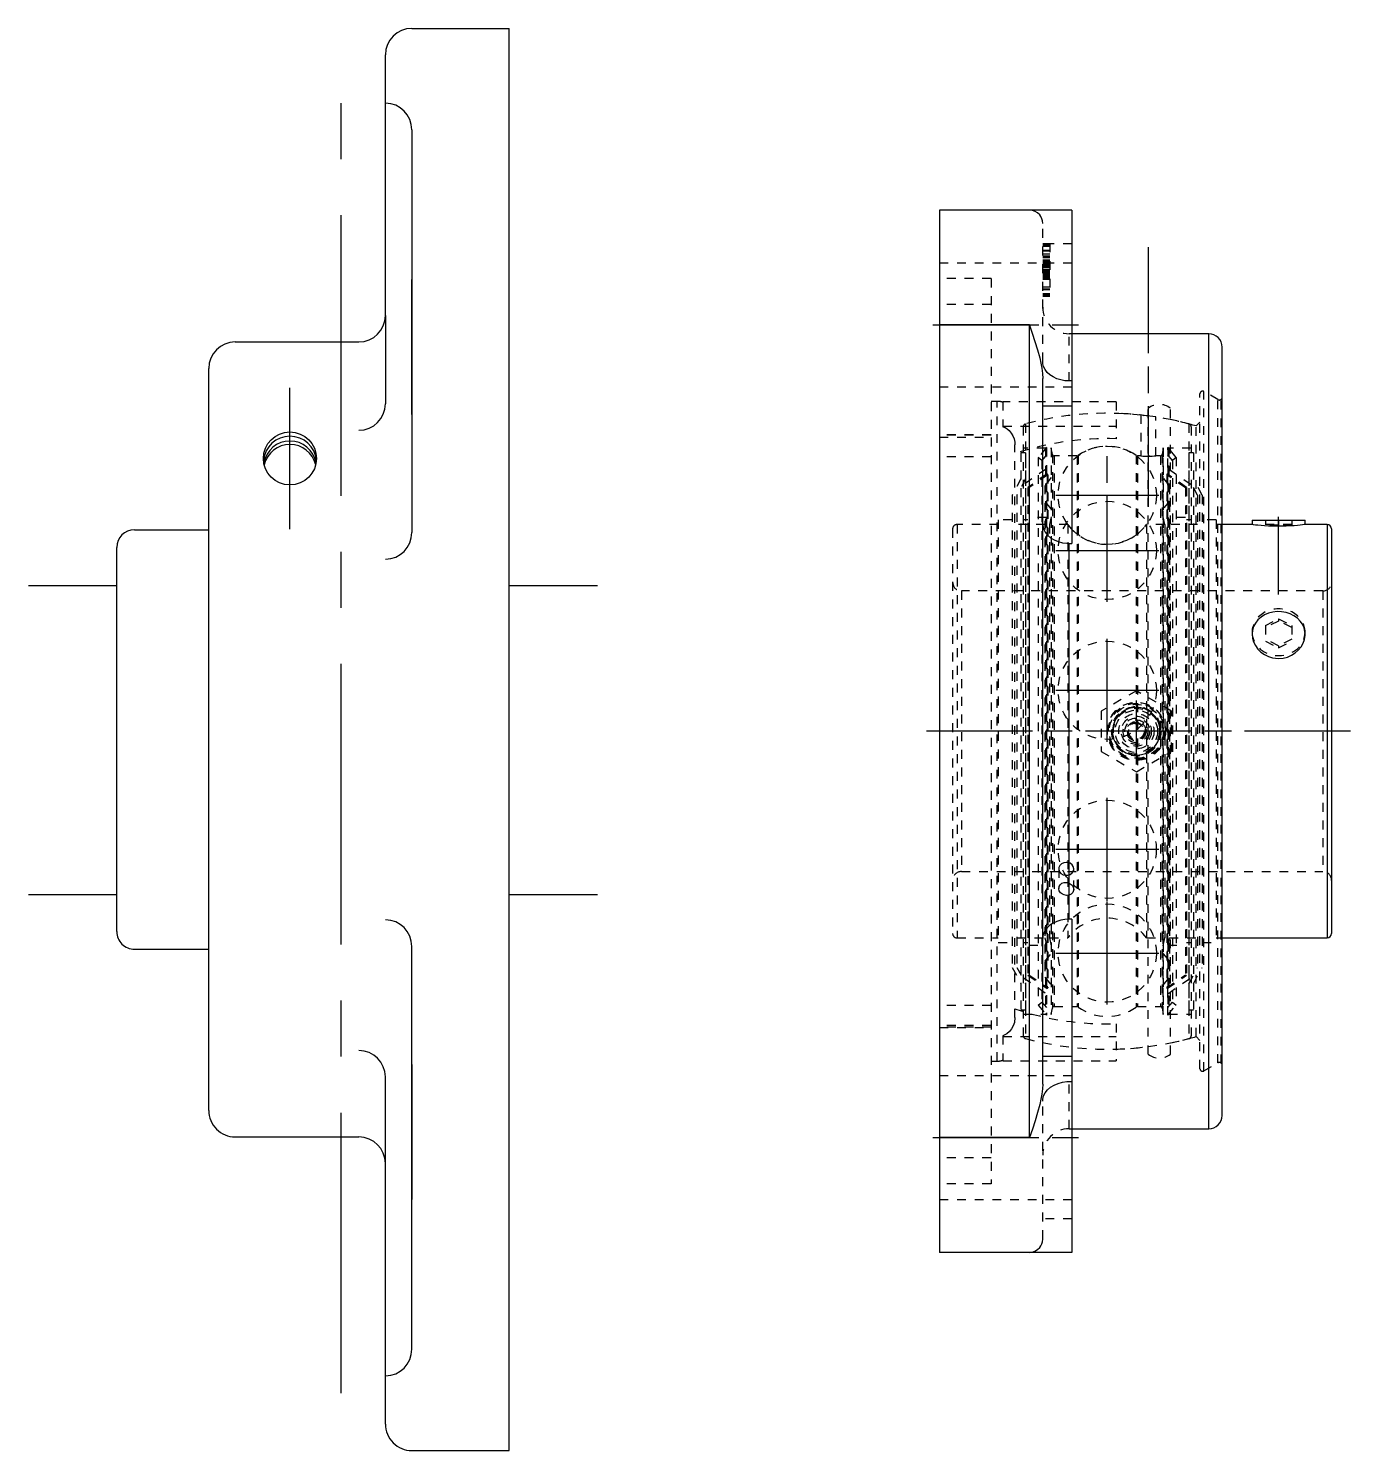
# Model space of a CAD drawing. Header units: millimetres. Extents: x 150937 to 394412, y 327166 to 584759.
# Drawn here: x 225030.4 to 225180, y 438273.7 to 438434.7 of the extents above; entities that cross this region are included whole.
import ezdxf

# ---------------------------------------------------------------- set-up
doc = ezdxf.new("R2010")
doc.units = ezdxf.units.MM
for name, pattern in [('AM_ISO08W050', [18, 12, -1.5, 3, -1.5]), ('CENTER', [50.8, 31.75, -6.35, 6.35, -6.35]), ('Dashed', [2, 1, -1])]:
    doc.linetypes.add(name, pattern=pattern)
for name, color, linetype in [('205', 7, 'Continuous'), ('AM_4', 3, 'Continuous'), ('AM_7', 4, 'AM_ISO08W050')]:
    doc.layers.add(name, color=color, linetype=linetype)
for name, color, linetype, lineweight in [('AM_0', 7, 'Continuous', 30), ('AM_6', 7, 'Continuous', 30), ('AM_9', 6, 'Dashed', 25)]:
    doc.layers.add(name, color=color, linetype=linetype, lineweight=lineweight)
doc.styles.get("Standard").update_dxf_attribs({"font": 'arial.ttf'})

# ---------------------------------------------------------------- blocks, each defined once
blk = doc.blocks.new('ss')
at = {"layer": '205', "color": 7, "linetype": 'Continuous'}
for p, q in [((19591.88, 1873.95), (19591.88, 1863.95)), ((19626.88, 1873.95), (19626.88, 1863.95)), ((19591.88, 1819.55), (19591.88, 1809.55)), ((19626.88, 1819.55), (19626.88, 1809.55))]:
    blk.add_line(p, q, dxfattribs=at)
at = {"layer": '205'}
for p, q in [((19689.78, 1863.95), (19528.78, 1863.95)), ((19528.78, 1852.95), (19528.78, 1863.95)), ((19689.78, 1852.95), (19689.78, 1863.95)), ((19540.25, 1852.95), (19585.86, 1852.95)), ((19572.49, 1852.95), (19557.19, 1852.95)), ((19678.32, 1852.95), (19632.7, 1852.95)), ((19646.08, 1852.95), (19661.37, 1852.95)), ((19561.28, 1849.95), (19531.78, 1849.95)), ((19561.28, 1849.95), (19571.28, 1849.95)), ((19657.49, 1849.95), (19647.49, 1849.95)), ((19686.78, 1849.95), (19657.28, 1849.95)), ((19564.28, 1832.95), (19564.28, 1846.95)), ((19654.28, 1832.95), (19654.28, 1846.95)), ((19651.28, 1829.95), (19567.28, 1829.95)), ((19585.53, 1821.55), (19585.53, 1829.95)), ((19633.03, 1821.55), (19633.03, 1829.95)), ((19631.03, 1819.55), (19587.53, 1819.55))]:
    blk.add_line(p, q, dxfattribs=at)
at = {"layer": '205', "color": 1, "linetype": 'CENTER'}
for p, q in [((19683.28, 1844.95), (19535.28, 1844.95)), ((19585.46, 1839.15), (19569.46, 1839.15))]:
    blk.add_line(p, q, dxfattribs=at)
at = {"layer": '205'}
blk.add_circle((19577.46, 1839.15), 3, dxfattribs=at)
for centre, radius, start, end in [((19531.78, 1852.95), 3, 180, 270), ((19540.25, 1849.95), 3, 90, 180), ((19585.86, 1849.95), 3, 0, 90), ((19632.7, 1849.95), 3, 90, 180), ((19678.32, 1849.95), 3, 0, 90), ((19686.78, 1852.95), 3, 270, 0), ((19561.28, 1846.95), 3, 0, 90), ((19571.28, 1846.95), 3, 0, 90), ((19647.49, 1846.95), 3, 90, 180), ((19657.28, 1846.95), 3, 90, 180), ((19577.95, 1839.15), 3, 94.6253, 265.3747), ((19578.49, 1839.15), 3, 99.9059, 260.0941), ((19578.88, 1839.15), 3, 103.6826, 256.3174), ((19567.28, 1832.95), 3, 180, 270), ((19651.28, 1832.95), 3, 270, 0), ((19587.53, 1821.55), 2, 180, 270), ((19631.03, 1821.55), 2, 270, 0)]:
    blk.add_arc(centre, radius, start, end, dxfattribs=at)
blk = doc.blocks.new('1_317572429191111253451_0_in_SKF_UCF_207_20_0')
at = {"layer": 'AM_7'}
for p, q in [((19, -30.95), (19, -19.28)), ((13.17, -25.11), (24.83, -25.11))]:
    blk.add_line(p, q, dxfattribs=at)
at = {"layer": 'AM_9'}
blk.add_circle((19, -25.11), 5.56, dxfattribs=at)
at = {"layer": 'AM_6'}
for tag, p, flags in [('NB', (29.83, -19.28), 8), ('NN', (29.83, -19.78), 8), ('NT', (29.83, -20.28), 8), ('NBSYN', (29.83, -20.78), 8), ('LINA', (29.83, -21.28), 8), ('CATALOG', (29.83, -21.78), 8), ('DD', (29.83, -22.28), 8), ('D', (29.83, -22.78), 8), ('C', (29.83, -23.78), 8), ('B', (29.83, -23.28), 8), ('PITCH', (29.83, -24.28), 8), ('DW', (29.83, -24.78), 8), ('FO', (29.83, -25.28), 8), ('DESIGN', (29.83, -25.78), 8), ('COMPANY', (29.83, -26.28), 8), ('PSOL_0', (29.83, -26.78), 9), ('PSOL_1', (29.83, -27.28), 9), ('PSOL_2', (29.83, -27.78), 9)]:
    blk.add_attdef(tag, p, '', height=0.5, dxfattribs=dict(at, flags=flags))
blk = doc.blocks.new('2_317572429191111253452_0_in_SKF_UCF_207_20_0')
at = {"layer": 'AM_7'}
for p, q in [((19, -19.1963), (19, -7.5287)), ((13.1662, -13.3625), (24.8338, -13.3625))]:
    blk.add_line(p, q, dxfattribs=at)
at = {"layer": 'AM_9'}
blk.add_circle((19, -13.3625), 5.556, dxfattribs=at)
at = {"layer": 'AM_6'}
for tag, p, flags in [('NB', (29.8338, -7.5287), 8), ('NN', (29.8338, -8.0287), 8), ('NT', (29.8338, -8.5287), 8), ('CATALOG', (29.8338, -10.0287), 8), ('NBSYN', (29.8338, -9.0287), 8), ('LINA', (29.8338, -9.5287), 8), ('DD', (29.8338, -10.5287), 8), ('D', (29.8338, -11.0287), 8), ('B', (29.8338, -11.5287), 8), ('C', (29.8338, -12.0287), 8), ('PITCH', (29.8338, -12.5287), 8), ('DW', (29.8338, -13.0287), 8), ('COMPANY', (29.8338, -14.5287), 8), ('FO', (29.8338, -13.5287), 8), ('DESIGN', (29.8338, -14.0287), 8), ('PSOL_0', (29.8338, -15.0287), 9), ('PSOL_1', (29.8338, -15.5287), 9), ('PSOL_2', (29.8338, -16.0287), 9)]:
    blk.add_attdef(tag, p, '', height=0.5, dxfattribs=dict(at, flags=flags))
blk = doc.blocks.new('3_317572429191111253453_0_in_SKF_UCF_207_20_0')
at = {"layer": 'AM_7'}
for p, q in [((19, -1.19), (19, 10.47)), ((13.17, 4.64), (24.83, 4.64))]:
    blk.add_line(p, q, dxfattribs=at)
at = {"layer": 'AM_9'}
blk.add_circle((19, 4.64), 5.56, dxfattribs=at)
at = {"layer": 'AM_6'}
for tag, p, flags in [('NB', (29.83, 10.47), 8), ('NN', (29.83, 9.97), 8), ('NT', (29.83, 9.47), 8), ('CATALOG', (29.83, 7.97), 8), ('NBSYN', (29.83, 8.97), 8), ('LINA', (29.83, 8.47), 8), ('C', (29.83, 5.97), 8), ('DD', (29.83, 7.47), 8), ('D', (29.83, 6.97), 8), ('B', (29.83, 6.47), 8), ('PITCH', (29.83, 5.47), 8), ('DW', (29.83, 4.97), 8), ('FO', (29.83, 4.47), 8), ('COMPANY', (29.83, 3.47), 8), ('DESIGN', (29.83, 3.97), 8), ('PSOL_0', (29.83, 2.97), 9), ('PSOL_1', (29.83, 2.47), 9), ('PSOL_2', (29.83, 1.97), 9)]:
    blk.add_attdef(tag, p, '', height=0.5, dxfattribs=dict(at, flags=flags))
blk = doc.blocks.new('4_317572429191111253454_0_in_SKF_UCF_207_20_0')
at = {"layer": 'AM_7'}
blk.add_line((13.17, 20.47), (24.83, 20.47), dxfattribs=at)
at = {"layer": 'AM_9'}
blk.add_circle((19, 20.47), 5.56, dxfattribs=at)
at = {"layer": 'AM_6'}
for tag, p, flags in [('NB', (29.83, 26.03), 8), ('NN', (29.83, 25.53), 8), ('NT', (29.83, 25.03), 8), ('NBSYN', (29.83, 24.53), 8), ('LINA', (29.83, 24.03), 8), ('CATALOG', (29.83, 23.53), 8), ('DD', (29.83, 23.03), 8), ('D', (29.83, 22.53), 8), ('C', (29.83, 21.53), 8), ('B', (29.83, 22.03), 8), ('PITCH', (29.83, 21.03), 8), ('DW', (29.83, 20.53), 8), ('COMPANY', (29.83, 19.03), 8), ('FO', (29.83, 20.03), 8), ('DESIGN', (29.83, 19.53), 8), ('PSOL_0', (29.83, 18.53), 9), ('PSOL_1', (29.83, 18.03), 9), ('PSOL_2', (29.83, 17.53), 9)]:
    blk.add_attdef(tag, p, '', height=0.5, dxfattribs=dict(at, flags=flags))
blk = doc.blocks.new('5_317572429191111253455_0_in_SKF_UCF_207_20_0')
at = {"layer": 'AM_7'}
for p, q in [((19, 14.64), (19, 32.56)), ((13.17, 26.72), (24.83, 26.72))]:
    blk.add_line(p, q, dxfattribs=at)
at = {"layer": 'AM_9'}
blk.add_circle((19, 26.72), 5.56, dxfattribs=at)
at = {"layer": 'AM_6'}
for tag, p, flags in [('NB', (29.83, 32.56), 8), ('NN', (29.83, 32.06), 8), ('NT', (29.83, 31.56), 8), ('NBSYN', (29.83, 31.06), 8), ('LINA', (29.83, 30.56), 8), ('CATALOG', (29.83, 30.06), 8), ('DD', (29.83, 29.56), 8), ('D', (29.83, 29.06), 8), ('B', (29.83, 28.56), 8), ('C', (29.83, 28.06), 8), ('PITCH', (29.83, 27.56), 8), ('DW', (29.83, 27.06), 8), ('COMPANY', (29.83, 25.56), 8), ('FO', (29.83, 26.56), 8), ('DESIGN', (29.83, 26.06), 8), ('PSOL_0', (29.83, 25.06), 9), ('PSOL_1', (29.83, 24.56), 9), ('PSOL_2', (29.83, 24.06), 9)]:
    blk.add_attdef(tag, p, '', height=0.5, dxfattribs=dict(at, flags=flags))
blk = doc.blocks.new('6_UC_207_20_bearing_0_in_SKF_UCF_207_20_0')
at = {"layer": 'AM_0'}
for p, q in [((35.4, 23.4), (32, 23.4)), ((35.4, 23.88), (35.4, 23.4)), ((35.4, 23.88), (41.4, 23.88)), ((43.9, 23.4), (41.39, 23.4)), ((41.4, 23.4), (41.4, 23.88)), ((44.4, 22.9), (44.4, -22.9)), ((32, -23.4), (43.9, -23.4))]:
    blk.add_line(p, q, dxfattribs=at)
blk.add_lwpolyline([(41.4, 23.4), (41.38, 23.4), (41.29, 23.39), (41.11, 23.36), (40.86, 23.34), (40.53, 23.3), (40.15, 23.27), (39.71, 23.24), (39.24, 23.22), (38.74, 23.21), (38.24, 23.21), (37.74, 23.22), (37.27, 23.23), (36.81, 23.26), (36.42, 23.29), (36.06, 23.32), (35.78, 23.35), (35.57, 23.38), (35.45, 23.39), (35.4, 23.4), (35.4, 23.4)], dxfattribs=at)
for centre, start, end in [((43.9, 22.9), 360, 90), ((43.9, -22.9), 270, 0)]:
    blk.add_arc(centre, 0.5, start, end, dxfattribs=at)
at = {"layer": 'AM_4'}
blk.add_line((43.9, 23.4), (43.9, -23.4), dxfattribs=at)
at = {"layer": 'AM_7'}
for p, q in [((23.64, 54.79), (23.64, 25.39)), ((38.4, 15.47), (38.4, 24.27))]:
    blk.add_line(p, q, dxfattribs=at)
at = {"layer": 'AM_9'}
for p, q in [((22.79, 35.8), (22.79, 31.17)), ((24.49, 35.58), (22.79, 35.8)), ((23.03, 35.77), (23.13, 35.76)), ((24.49, 31.17), (24.49, 35.58)), ((9.5, 34.47), (9.5, -34.47)), ((9.75, 34.79), (9.75, -34.79)), ((28.25, 34.79), (28.25, -34.79)), ((28.5, 34.47), (28.5, -34.47)), ((9.76, 31.52), (9.24, 31.52)), ((9.24, 31.52), (9.24, -31.52)), ((12.03, 32.04), (9.5, 32.04)), ((9.76, 31.52), (9.76, -31.52)), ((12.13, 32.11), (11.2, 31)), ((11.6, 30.66), (11.2, 31)), ((11.2, 31), (11.2, -31)), ((12.13, 31.29), (11.6, 30.66)), ((11.6, 30.66), (11.6, -30.66)), ((12.13, 32.13), (12.03, 32.04)), ((12.03, 32.04), (12.03, -32.04)), ((12.13, 32.13), (12.13, -32.13)), ((12.13, 32.11), (12.13, -32.11)), ((12.66, 32.08), (12.66, -32.08)), ((12.79, 31.34), (12.67, 32.04)), ((12.67, 32.04), (12.67, -32.04)), ((12.79, 31.34), (12.79, -31.34)), ((15.58, 31.17), (12.98, 31.17)), ((12.98, 31.17), (12.98, -31.17)), ((15.58, 31.17), (15.58, -31.17)), ((15.73, 31.22), (15.73, -31.22)), ((22.27, 31.22), (22.27, -31.22)), ((22.8, 31.17), (22.42, 31.17)), ((22.42, 31.17), (22.42, -31.17)), ((23.83, 31.16), (23.64, 31.16)), ((25.02, 31.17), (24.49, 31.17)), ((25.02, 31.17), (25.02, -31.17)), ((25.33, 32.04), (25.21, 31.34)), ((25.21, 31.34), (25.21, -31.34)), ((25.33, 32.04), (25.33, -32.04)), ((25.34, -32.08), (25.34, 32.08)), ((25.97, 32.04), (25.87, 32.13)), ((25.87, -32.13), (25.87, 32.13)), ((26.8, 31), (25.87, 32.11)), ((25.87, 32.11), (25.87, -32.11)), ((26.4, 30.66), (25.87, 31.29)), ((28.5, 32.04), (25.97, 32.04)), ((25.97, 32.04), (25.97, -32.04)), ((26.8, 31), (26.4, 30.66)), ((26.4, 30.66), (26.4, -30.66)), ((26.8, 31), (26.8, -31)), ((28.76, 31.52), (28.24, 31.52)), ((28.24, 31.52), (28.24, -31.52)), ((28.76, 31.52), (28.76, -31.52)), ((12.13, 29.71), (9.5, 27.89)), ((12.21, 29.13), (10.03, 27.61)), ((12.27, 29.04), (10.13, 27.56)), ((12.27, 29.04), (12.21, 29.13)), ((12.21, 29.13), (12.21, -29.13)), ((12.27, 29.04), (12.27, -29.04)), ((25.79, 29.13), (25.73, 29.04)), ((27.87, 27.56), (25.73, 29.04)), ((25.73, 29.04), (25.73, -29.04)), ((27.97, 27.61), (25.79, 29.13)), ((25.79, 29.13), (25.79, -29.13)), ((28.5, 27.89), (25.87, 29.71)), ((9.24, 28.58), (8.24, 26.72)), ((9.76, 28.58), (8.77, 26.72)), ((10.03, 27.61), (10.03, -27.61)), ((10.13, 27.56), (10.13, -27.56)), ((12.66, 28.73), (11.95, 27.84)), ((11.95, 27.84), (11.95, -27.84)), ((26.05, 27.84), (25.34, 28.73)), ((26.05, 27.84), (26.05, -27.84)), ((27.87, 27.56), (27.87, -27.56)), ((27.97, 27.61), (27.97, -27.61)), ((29.23, 26.72), (28.24, 28.58)), ((29.76, 26.72), (28.76, 28.58)), ((8.24, 26.72), (8.24, -26.73)), ((8.77, 26.72), (8.77, -26.73)), ((12.66, 25.18), (11.95, 26.06)), ((26.05, 26.06), (25.34, 25.18)), ((29.23, 26.72), (29.23, -26.73)), ((29.76, 26.72), (29.76, -26.73)), ((12.11, 24.2), (10.13, 24.2)), ((12.11, 24.2), (11.95, 23.4)), ((12.11, 24.2), (12.11, -24.2)), ((12.66, 24.29), (12.48, 23.4)), ((25.52, 23.4), (25.34, 24.29)), ((26.05, 23.4), (25.89, 24.2)), ((27.87, 24.2), (25.89, 24.2)), ((25.89, 24.2), (25.89, -24.2)), ((1.5, 22.9), (1.5, -22.9)), ((6.67, 23.4), (2, 23.4)), ((2, 23.4), (2, -23.4)), ((8.24, 23.93), (6.67, 23.93)), ((6.67, 23.93), (6.67, -23.93)), ((11.95, 23.4), (8.77, 23.4)), ((10.03, 23.93), (9.5, 23.93)), ((14.55, 23.4), (12.48, 23.4)), ((12.48, 23.4), (12.48, -23.4)), ((14.55, 23.4), (14.55, -23.4)), ((25.52, 23.4), (23.45, 23.4)), ((23.45, 23.4), (23.45, -23.4)), ((25.52, 23.4), (25.52, -23.4)), ((29.23, 23.4), (26.05, 23.4)), ((28.5, 23.93), (27.97, 23.93)), ((31.33, 23.93), (29.76, 23.93)), ((31.33, 23.93), (31.33, -23.93)), ((32, 23.4), (31.33, 23.4)), ((36.9, 23.88), (36.9, 23.38)), ((39.9, 23.4), (36.9, 23.4)), ((38.4, 23.34), (36.9, 23.38)), ((38.4, 23.88), (38.4, 23.34)), ((39.9, 23.38), (38.4, 23.34)), ((39.9, 23.88), (39.9, 23.38)), ((43.4, 15.88), (2.5, 15.88)), ((2.5, 15.88), (2.5, -15.88)), ((43.4, 15.88), (43.4, -15.88)), ((36.9, 11.97), (38.4, 12.74)), ((38.4, 12.48), (36.9, 11.74)), ((36.9, 11.97), (36.9, 10.21)), ((38.4, 12.74), (39.9, 11.97)), ((38.4, 12.74), (38.4, 12.48)), ((39.9, 11.74), (38.4, 12.48)), ((39.9, 11.97), (39.9, 10.21)), ((35.4, 11.21), (35.4, 10.99)), ((38.4, 9.68), (36.9, 10.44)), ((36.9, 10.21), (38.4, 9.43)), ((39.9, 10.44), (38.4, 9.68)), ((38.4, 9.43), (39.9, 10.21)), ((38.4, 9.68), (38.4, 9.43)), ((41.4, 10.99), (41.4, 11.21)), ((2.5, -15.88), (43.4, -15.88)), ((13.51, -15.58), (13.51, -17.79)), ((15.21, -17.9), (15.21, -15.58)), ((2, -23.4), (6.67, -23.4)), ((6.67, -23.93), (8.24, -23.93)), ((8.77, -23.4), (11.95, -23.4)), ((9.5, -23.93), (10.03, -23.93)), ((11.95, -23.4), (12.11, -24.2)), ((12.48, -23.4), (14.55, -23.4)), ((12.48, -23.4), (12.66, -24.29)), ((23.45, -23.4), (25.52, -23.4)), ((25.34, -24.29), (25.52, -23.4)), ((25.89, -24.2), (26.05, -23.4)), ((26.05, -23.4), (29.23, -23.4)), ((27.97, -23.93), (28.5, -23.93)), ((29.76, -23.93), (31.33, -23.93)), ((31.33, -23.4), (32, -23.4)), ((10.13, -24.2), (12.11, -24.2)), ((11.95, -26.06), (12.66, -25.18)), ((25.34, -25.18), (26.05, -26.06)), ((25.89, -24.2), (27.87, -24.2)), ((8.24, -26.73), (9.24, -28.58)), ((8.77, -26.73), (9.76, -28.58)), ((28.24, -28.58), (29.23, -26.73)), ((28.76, -28.58), (29.76, -26.73)), ((9.5, -27.89), (12.13, -29.71)), ((10.03, -27.61), (12.21, -29.13)), ((10.13, -27.56), (12.27, -29.04)), ((11.95, -27.84), (12.66, -28.73)), ((25.34, -28.73), (26.05, -27.84)), ((25.73, -29.04), (27.87, -27.56)), ((25.79, -29.13), (27.97, -27.61)), ((25.87, -29.71), (28.5, -27.89)), ((12.21, -29.13), (12.27, -29.04)), ((25.73, -29.04), (25.79, -29.13)), ((9.24, -31.52), (9.76, -31.52)), ((9.5, -32.04), (12.03, -32.04)), ((11.2, -31), (11.6, -30.66)), ((11.2, -31), (12.13, -32.11)), ((11.6, -30.66), (12.13, -31.29)), ((12.03, -32.04), (12.13, -32.13)), ((12.67, -32.04), (12.79, -31.34)), ((12.98, -31.17), (15.58, -31.17)), ((22.42, -31.17), (25.02, -31.17)), ((25.21, -31.34), (25.33, -32.04)), ((25.87, -31.29), (26.4, -30.66)), ((25.87, -32.11), (26.8, -31)), ((25.87, -32.13), (25.97, -32.04)), ((25.97, -32.04), (28.5, -32.04)), ((26.4, -30.66), (26.8, -31)), ((28.24, -31.52), (28.76, -31.52))]:
    blk.add_line(p, q, dxfattribs=at)
for points in [[(22.79, 31.17), (22.79, 31.17), (22.87, 31.17), (23.04, 31.16), (23.27, 31.16), (23.55, 31.16), (23.83, 31.16), (24.1, 31.16), (24.31, 31.17), (24.44, 31.17), (24.49, 31.17)], [(41.4, 10.99), (41.38, 11.28), (41.28, 11.71), (41.11, 12.11), (40.85, 12.48), (40.53, 12.81), (40.14, 13.08), (39.71, 13.3), (39.24, 13.45), (38.74, 13.53), (38.24, 13.54), (37.74, 13.48), (37.26, 13.36), (36.81, 13.17), (36.41, 12.92), (36.06, 12.61), (35.78, 12.25), (35.57, 11.86), (35.44, 11.43), (35.4, 10.99), (35.4, 10.99)], [(35.4, 10.99), (35.44, 10.55), (35.56, 10.11), (35.77, 9.69), (36.04, 9.31), (36.39, 8.97), (36.79, 8.69), (37.24, 8.47), (37.72, 8.32), (38.06, 8.26), (38.4, 8.25)], [(38.4, 8.25), (38.9, 8.29), (39.39, 8.4), (39.85, 8.6), (40.27, 8.86), (40.63, 9.18), (40.94, 9.55), (41.17, 9.96), (41.32, 10.39), (41.39, 10.84), (41.4, 10.99)], [(14.36, -14.84), (14.08, -14.89), (13.83, -15.01), (13.64, -15.19), (13.53, -15.42), (13.51, -15.59)], [(13.51, -15.59), (13.52, -15.67), (13.6, -15.91), (13.76, -16.11), (14, -16.25), (14.27, -16.31), (14.56, -16.3), (14.82, -16.2), (15.03, -16.04), (15.17, -15.82), (15.21, -15.58)], [(15.21, -15.58), (15.21, -15.58), (15.16, -15.33), (15.02, -15.12), (14.8, -14.95), (14.54, -14.86), (14.36, -14.84)], [(13.51, -17.79), (13.55, -17.59), (13.67, -17.37), (13.87, -17.21), (14.12, -17.12), (14.41, -17.11), (14.69, -17.19), (14.93, -17.34), (15.11, -17.54), (15.2, -17.78), (15.21, -17.9)], [(13.95, -18.46), (13.73, -18.29), (13.57, -18.07), (13.51, -17.83), (13.51, -17.79)], [(15.21, -17.9), (15.2, -18.03), (15.1, -18.25), (14.92, -18.43), (14.68, -18.55), (14.4, -18.58), (14.12, -18.53), (13.95, -18.46)]]:
    blk.add_lwpolyline(points, dxfattribs=at)
for centre, radius, start, end in [((19, 0), 36, 83.9444, 104.8927), ((19, 0), 36, 75.1073, 81.2349), ((9.83, 34.47), 0.333, 104.8926, 180), ((28.17, 34.47), 0.333, 0, 75.1073), ((19, 26.72), 5.56, 53.9734, 126.0266), ((12.3, 32.11), 0.175, 170.4948, 180), ((12.39, 31.99), 0.278, 9.7315, 18.9097), ((12.98, 31.37), 0.2, 189.7315, 270), ((15.58, 31.42), 0.254, 270, 306.0266), ((22.42, 31.42), 0.254, 233.9734, 270), ((25.02, 31.37), 0.2, 270, 350.2685), ((25.61, 31.99), 0.278, 161.0903, 170.2685), ((25.7, 32.11), 0.175, 0, 9.5052), ((2, 22.9), 0.5, 90, 180), ((19, 26.72), 5.56, 216.7591, 323.2409), ((2.5, 16.88), 1, 180, 270), ((43.4, 16.88), 1, 270, 360), ((2.5, -16.88), 1, 90, 180), ((43.4, -16.88), 1, 0, 90), ((19, -26.73), 5.56, 36.7591, 143.2409), ((2, -22.9), 0.5, 180, 270), ((12.3, -32.11), 0.175, 180, 189.5052), ((12.39, -31.99), 0.278, 341.0903, 350.2685), ((12.98, -31.37), 0.2, 90, 170.2685), ((15.58, -31.42), 0.254, 53.9734, 90), ((19, -26.73), 5.56, 233.9734, 306.0266), ((22.42, -31.42), 0.254, 90, 126.0266), ((25.02, -31.37), 0.2, 9.7315, 90), ((25.61, -31.99), 0.278, 189.7315, 198.9097), ((25.7, -32.11), 0.175, 350.4948, 360), ((9.83, -34.47), 0.333, 180, 255.1074), ((19, 0), 36, 255.1073, 284.8927), ((28.17, -34.47), 0.333, 284.8927, 360)]:
    blk.add_arc(centre, radius, start, end, dxfattribs=at)
for start_param, end_param in [(0, 3.141593), (3.141593, 3.161078), (3.161078, 6.283185)]:
    blk.add_ellipse((38.4, 11.21), major_axis=(3, 0), ratio=0.882948, start_param=start_param, end_param=end_param, dxfattribs=at)
at = {"layer": 'AM_6'}
for tag, p, flags in [('NB', (49.4, 54.79), 8), ('NN', (49.4, 54.29), 8), ('NT', (49.4, 53.79), 8), ('NBSYN', (49.4, 53.29), 8), ('LINA', (49.4, 52.79), 8), ('CATALOG', (49.4, 52.29), 8), ('DESIGNATION', (49.4, 51.79), 8), ('DD', (49.4, 51.29), 8), ('C', (49.4, 49.79), 8), ('D', (49.4, 50.79), 8), ('B', (49.4, 50.29), 8), ('B1', (49.4, 49.29), 8), ('MAT', (49.4, 48.79), 8), ('DD1', (49.4, 48.29), 8), ('SPEED2', (49.4, 46.29), 8), ('LOAD1', (49.4, 47.79), 8), ('LOAD2', (49.4, 47.29), 8), ('LOAD3', (49.4, 46.79), 8), ('COMPANY', (49.4, 45.79), 8), ('PSOL_0', (49.4, 45.29), 9), ('PSOL_1', (49.4, 44.79), 9), ('PSOL_2', (49.4, 44.29), 9), ('PSOL_3', (49.4, 43.79), 9), ('PSOL_4', (49.4, 43.29), 9), ('PSOL_5', (49.4, 42.79), 9), ('PSOL_6', (49.4, 42.29), 9)]:
    blk.add_attdef(tag, p, '', height=0.5, dxfattribs=dict(at, flags=flags))
blk = doc.blocks.new('7_1_4_28_UNF_0_in_SKF_UCF_207_20_0')
at = {"layer": 'AM_7'}
blk.add_line((22.3, -3.47), (22.3, 3.47), dxfattribs=at)
at = {"layer": 'AM_9'}
for p, q in [((22.3, 4.58), (18.33, 2.29)), ((26.27, 2.29), (22.3, 4.58)), ((18.33, 2.29), (18.33, -2.29)), ((26.27, -2.29), (26.27, 2.29)), ((18.33, -2.29), (22.3, -4.58)), ((22.3, -4.58), (26.27, -2.29))]:
    blk.add_line(p, q, dxfattribs=at)
for radius in [3.3, 3.3, 3.28, 3.17, 3.06, 2.8, 2.6, 2.4, 2, 1.7, 1.5, 1.3, 1.1, 1, 0.953, 0.887]:
    blk.add_circle((22.3, 0), radius, dxfattribs=at)
at = {"layer": 'AM_6'}
for tag, p, flags in [('NB', (31.27, 4.58), 8), ('NN', (31.27, 4.08), 8), ('NT', (31.27, 3.58), 8), ('NBSYN', (31.27, 3.08), 8), ('CATALOG', (31.27, 2.08), 8), ('LINA', (31.27, 2.58), 8), ('PN', (31.27, 1.58), 8), ('COMPANY', (31.27, 1.08), 8), ('PSOL_0', (31.27, 0.58), 9), ('PSOL_1', (31.27, 0.08), 9)]:
    blk.add_attdef(tag, p, '', height=0.5, dxfattribs=dict(at, flags=flags))
blk = doc.blocks.new('8_F_207_Y_h_0_in_SKF_UCF_207_20_0')
at = {"layer": 'AM_0'}
for p, q in [((15, 59), (0, 59)), ((0, 59), (0, -59)), ((15, 59), (15, 21.27)), ((30.5, 45), (15, 45)), ((32, -43.5), (32, 43.5)), ((11.7, -39.94), (11.7, 39.94)), ((14.7, 21.27), (15, 21.27)), ((15, -21.27), (14.7, -21.27)), ((15, -21.27), (15, -59)), ((15, -45), (30.5, -45)), ((15, -59), (0, -59))]:
    blk.add_line(p, q, dxfattribs=at)
for points in [[(10.2, 46), (10.21, 45.98), (10.52, 45.05), (10.82, 44.13), (11.11, 43.19), (11.36, 42.26), (11.49, 41.68), (11.6, 41.1), (11.67, 40.51), (11.7, 39.94)], [(11.7, 23.48), (11.71, 23.29), (11.8, 22.91), (11.98, 22.55), (12.25, 22.21), (12.59, 21.91), (12.99, 21.67), (13.44, 21.48), (13.92, 21.35), (14.41, 21.28), (14.7, 21.27)], [(14.7, -21.27), (14.21, -21.3), (13.74, -21.39), (13.29, -21.53), (12.88, -21.72), (12.52, -21.96), (12.22, -22.24), (11.97, -22.57), (11.8, -22.91), (11.73, -23.19), (11.7, -23.48)], [(11.7, -39.94), (11.67, -40.5), (11.6, -41.07), (11.5, -41.66), (11.36, -42.26), (11.11, -43.17), (10.83, -44.09), (10.53, -45.03), (10.21, -45.98), (10.2, -46)]]:
    blk.add_lwpolyline(points, dxfattribs=at)
for centre, start, end in [((30.5, 43.5), 0, 90), ((30.5, -43.5), 270, 360)]:
    blk.add_arc(centre, 1.5, start, end, dxfattribs=at)
at = {"layer": 'AM_4'}
for p, q in [((10.2, 46), (0, 46)), ((10.2, -46), (10.2, 46)), ((30.5, -45), (30.5, 45)), ((15, 36.81), (11.7, 36.81)), ((14.7, -21.27), (14.7, 21.27)), ((15, -36.81), (11.7, -36.81)), ((10.2, -46), (0, -46))]:
    blk.add_line(p, q, dxfattribs=at)
at = {"layer": 'AM_7'}
for p, q in [((-0.75, 46), (15.75, 46)), ((46.55, 0), (-1.6, 0)), ((-0.75, -46), (15.75, -46))]:
    blk.add_line(p, q, dxfattribs=at)
at = {"layer": 'AM_9'}
for p, q in [((11.7, 41.87), (11.7, 57.5)), ((11.7, 55.22), (12.5, 55.22)), ((15, 55.19), (11.7, 55.19)), ((11.7, 55.13), (12.5, 55.13)), ((11.7, 55.13), (12.5, 55.13)), ((11.7, 55.07), (12.5, 55.07)), ((11.7, 54.92), (12.5, 54.92)), ((12.5, 55.22), (12.5, 49.25)), ((11.7, 54.48), (12.5, 54.48)), ((11.7, 54.38), (12.5, 54.38)), ((11.7, 54.38), (12.5, 54.38)), ((11.7, 54.04), (12.5, 54.04)), ((11.7, 53.83), (12.5, 53.83)), ((11.7, 53.82), (12.5, 53.82)), ((11.7, 53.73), (12.5, 53.73)), ((11.7, 53.64), (12.5, 53.64)), ((11.7, 53.36), (12.5, 53.36)), ((11.7, 53.24), (12.5, 53.24)), ((11.7, 53.19), (12.5, 53.19)), ((11.7, 53.17), (12.5, 53.17)), ((11.7, 53.15), (12.5, 53.15)), ((15, 53), (0, 53)), ((11.7, 53.08), (12.5, 53.08)), ((11.7, 52.98), (12.5, 52.98)), ((11.7, 52.89), (12.5, 52.89)), ((11.7, 52.82), (12.5, 52.82)), ((11.7, 52.81), (12.5, 52.81)), ((11.7, 52.72), (12.5, 52.72)), ((11.7, 52.59), (12.5, 52.59)), ((11.7, 52.53), (12.5, 52.53)), ((11.7, 52.33), (12.5, 52.33)), ((11.7, 52.24), (12.5, 52.24)), ((11.7, 52.14), (12.5, 52.14)), ((11.7, 52.07), (12.5, 52.07)), ((11.7, 52.03), (12.5, 52.03)), ((11.7, 51.86), (12.5, 51.86)), ((12.5, 51.86), (11.7, 51.86)), ((11.7, 51.77), (12.5, 51.77)), ((11.7, 51.66), (12.5, 51.66)), ((11.7, 51.65), (12.5, 51.65)), ((11.7, 51.58), (12.5, 51.58)), ((11.7, 51.56), (12.5, 51.56)), ((5.85, 51.25), (0, 51.25)), ((5.85, 51.25), (5.85, -51.25)), ((11.7, 51.49), (12.5, 51.49)), ((11.7, 51.39), (12.5, 51.39)), ((11.7, 51.32), (12.5, 51.32)), ((11.7, 51.31), (12.5, 51.31)), ((11.7, 51.18), (12.5, 51.18)), ((11.7, 50.33), (12.5, 50.33)), ((11.7, 50.09), (12.5, 50.09)), ((11.7, 50), (12.5, 50)), ((11.7, 49.56), (12.5, 49.56)), ((11.7, 49.42), (12.5, 49.42)), ((11.7, 49.35), (12.5, 49.35)), ((11.7, 49.34), (12.5, 49.34)), ((11.7, 49.34), (12.5, 49.34)), ((11.7, 49.25), (12.5, 49.25)), ((5.85, 48.3), (0, 48.3)), ((14.7, 39.66), (14.7, 45)), ((15, 45), (14.7, 45)), ((0, 39), (15, 39)), ((15, 39.66), (14.7, 39.66)), ((6.55, 37.35), (5.85, 37.35)), ((6.55, -37.35), (6.55, 37.35)), ((7.2, 37.3), (7.2, 34.48)), ((20, 37.3), (7.2, 37.3)), ((20, 37.3), (20, 33.12)), ((29.5, -38.2), (29.5, 38.2)), ((31.54, 37.54), (29.95, 38.46)), ((29.95, -38.46), (29.95, 38.46)), ((31.54, -37.54), (31.54, 37.54)), ((32, 37.69), (31.9, 37.59)), ((31.9, -37.59), (31.9, 37.59)), ((23.65, -36.56), (23.65, 36.56)), ((26.15, -36.56), (26.15, 36.56)), ((7.2, 34.54), (20, 34.54)), ((29.5, 35.01), (29.06, 34.57)), ((29.06, -34.57), (29.06, 34.57)), ((5.85, 33.55), (0, 33.55)), ((5.85, 33.51), (0, 33.51)), ((0, 33.3), (5.85, 33.3)), ((8.55, -32.42), (8.55, 32.42)), ((5.85, 31.05), (0, 31.05)), ((23.95, 2.15), (23.65, 2.34)), ((5.85, -31.05), (0, -31.05)), ((5.85, -33.3), (0, -33.3)), ((5.85, -33.51), (0, -33.51)), ((0, -33.55), (5.85, -33.55)), ((20, -33.12), (20, -37.3)), ((7.2, -34.48), (7.2, -37.3)), ((7.2, -34.54), (20, -34.54)), ((29.06, -34.57), (29.5, -35.01)), ((5.85, -37.35), (6.55, -37.35)), ((7.2, -37.3), (20, -37.3)), ((29.95, -38.46), (31.54, -37.54)), ((31.9, -37.59), (32, -37.69)), ((15, -39), (0, -39)), ((14.7, -39.66), (15, -39.66)), ((14.7, -45), (14.7, -39.66)), ((11.7, -57.5), (11.7, -41.87)), ((14.7, -45), (15, -45)), ((5.85, -48.3), (0, -48.3)), ((5.85, -51.25), (0, -51.25)), ((0, -53), (15, -53)), ((15, -55.19), (11.7, -55.19))]:
    blk.add_line(p, q, dxfattribs=at)
for points in [[(11.7, 57.5), (11.67, 57.78), (11.6, 58.03), (11.5, 58.26), (11.36, 58.45), (11.12, 58.69), (10.83, 58.86), (10.53, 58.96), (10.21, 59), (10.2, 59)], [(14.7, 39.66), (14.21, 39.69), (13.74, 39.77), (13.29, 39.91), (12.88, 40.11), (12.52, 40.35), (12.22, 40.63), (11.97, 40.95), (11.8, 41.3), (11.73, 41.58), (11.7, 41.87)], [(7.2, 34.48), (7.44, 34.37), (7.67, 34.23), (7.9, 34.03), (8.13, 33.75), (8.32, 33.43), (8.45, 33.09), (8.53, 32.73), (8.55, 32.42)], [(23.65, 2.34), (23.24, 2.54), (22.79, 2.66), (22.34, 2.7), (21.88, 2.67), (21.44, 2.56), (21.02, 2.38), (20.64, 2.13), (20.3, 1.82), (20.02, 1.46), (19.81, 1.05), (19.67, 0.62), (19.6, 0.17), (19.61, -0.28), (19.7, -0.73), (19.73, -0.85)], [(23.65, -2.34), (23.89, -2.19), (24.12, -2), (24.34, -1.77), (24.54, -1.51), (24.72, -1.2), (24.86, -0.87), (24.97, -0.46), (25, -0.03), (24.97, 0.42), (24.86, 0.86), (24.68, 1.28), (24.44, 1.66), (24.22, 1.91), (23.98, 2.12), (23.95, 2.15)], [(19.73, -0.85), (19.85, -1.15), (20.08, -1.55), (20.37, -1.9), (20.72, -2.19), (21.11, -2.43), (21.53, -2.59), (21.98, -2.69), (22.43, -2.7), (22.89, -2.64), (23.32, -2.5), (23.65, -2.34)], [(8.55, -32.42), (8.49, -32.97), (8.36, -33.34), (8.17, -33.7), (7.94, -33.99), (7.64, -34.24), (7.2, -34.48)], [(11.7, -41.87), (11.71, -41.67), (11.8, -41.29), (11.98, -40.93), (12.25, -40.6), (12.59, -40.3), (12.99, -40.05), (13.44, -39.86), (13.92, -39.73), (14.41, -39.67), (14.7, -39.66)], [(10.2, -59), (10.21, -59), (10.52, -58.97), (10.82, -58.87), (11.11, -58.69), (11.36, -58.45), (11.49, -58.26), (11.6, -58.04), (11.67, -57.79), (11.7, -57.5)]]:
    blk.add_lwpolyline(points, dxfattribs=at)
for centre, radius, start, end in [((14.7, 48), 3, 180, 270), ((6.55, 35.35), 2, 71.0344, 90), ((29.8, 38.2), 0.3, 60, 180), ((31.69, 37.8), 0.3, 240, 315), ((19, 0), 36, 82.5786, 88.4082), ((24.9, 35), 2, 51.3178, 128.6822), ((19, 0), 36, 73.7729, 78.5442), ((19, 0), 33.13, 88.2704, 108.3851), ((19, 0), 33.13, 251.6149, 271.7296), ((19, 0), 36, 281.4558, 286.2271), ((19, 0), 36, 271.5918, 277.4214), ((24.9, -35), 2, 231.3178, 308.6822), ((6.55, -35.35), 2, 270, 288.9656), ((29.8, -38.2), 0.3, 180, 300), ((31.69, -37.8), 0.3, 45, 120), ((14.7, -48), 3, 90, 180)]:
    blk.add_arc(centre, radius, start, end, dxfattribs=at)
at = {"layer": 'AM_6'}
for tag, p, flags in [('NB', (51.55, 59), 8), ('NN', (51.55, 58.5), 8), ('NT', (51.55, 58), 8), ('NBSYN', (51.55, 57.5), 8), ('CATALOG', (51.55, 56.5), 8), ('LINA', (51.55, 57), 8), ('DESIGNATION', (51.55, 56), 8), ('T', (51.55, 55), 8), ('SS1', (51.55, 55.5), 8), ('COVER', (51.55, 54.5), 8), ('GN', (51.55, 54), 8), ('D', (51.55, 53.5), 8), ('DA', (51.55, 53), 8), ('DB1', (51.55, 52.5), 8), ('DB2', (51.55, 52), 8), ('DB', (51.55, 51.5), 8), ('A', (51.55, 51), 8), ('A1', (51.55, 50.5), 8), ('A2', (51.55, 50), 8), ('A3', (51.55, 49.5), 8), ('A5', (51.55, 49), 8), ('J', (51.55, 48.5), 8), ('L', (51.55, 48), 8), ('N', (51.55, 47.5), 8), ('RG', (51.55, 47), 8), ('R1', (51.55, 46.5), 8), ('J6', (51.55, 45), 8), ('SWN', (51.55, 45.5), 8), ('DN', (51.55, 46), 8), ('AEC', (51.55, 43), 8), ('J7', (51.55, 44.5), 8), ('N4', (51.55, 44), 8), ('EC', (51.55, 43.5), 8), ('DEC', (51.55, 42.5), 8), ('D1EC', (51.55, 42), 8), ('D2EC', (51.55, 41.5), 8), ('DESIGN', (51.55, 41), 8), ('H4', (51.55, 40.5), 8), ('R2', (51.55, 40), 8), ('R3', (51.55, 39.5), 8), ('R4', (51.55, 39), 8), ('L1', (51.55, 38.5), 8), ('H5', (51.55, 38), 8), ('R5', (51.55, 37.5), 8), ('H6', (51.55, 37), 8), ('L2', (51.55, 36.5), 8), ('H7', (51.55, 36), 8), ('H8', (51.55, 35.5), 8), ('H9', (51.55, 35), 8), ('L3', (51.55, 34.5), 8), ('L4', (51.55, 34), 8), ('H10', (51.55, 33.5), 8), ('H11', (51.55, 33), 8), ('H12', (51.55, 32.5), 8), ('H13', (51.55, 32), 8), ('H14', (51.55, 31.5), 8), ('R6', (51.55, 31), 8), ('L5', (51.55, 30.5), 8), ('SC', (51.55, 29), 8), ('COMPANY', (51.55, 28.5), 8), ('H15', (51.55, 30), 8), ('H16', (51.55, 29.5), 8), ('PSOL_0', (51.55, 28), 9), ('PSOL_1', (51.55, 27.5), 9), ('PSOL_2', (51.55, 27), 9), ('PSOL_3', (51.55, 26.5), 9), ('PSOL_4', (51.55, 26), 9)]:
    blk.add_attdef(tag, p, '', height=0.5, dxfattribs=dict(at, flags=flags))

msp = doc.modelspace()

# ---------------------------------------------------------------- block references
at = {"rotation": 270}
msp.add_blockref('ss', (223220.814, 457963.496), dxfattribs=at)
for name in ['8_F_207_Y_h_0_in_SKF_UCF_207_20_0', '6_UC_207_20_bearing_0_in_SKF_UCF_207_20_0', '5_317572429191111253455_0_in_SKF_UCF_207_20_0', '4_317572429191111253454_0_in_SKF_UCF_207_20_0', '3_317572429191111253453_0_in_SKF_UCF_207_20_0', '7_1_4_28_UNF_0_in_SKF_UCF_207_20_0', '2_317572429191111253452_0_in_SKF_UCF_207_20_0', '1_317572429191111253451_0_in_SKF_UCF_207_20_0']:
    msp.add_blockref(name, (225133.478, 438355.148))

doc.saveas('drawing.dxf')
